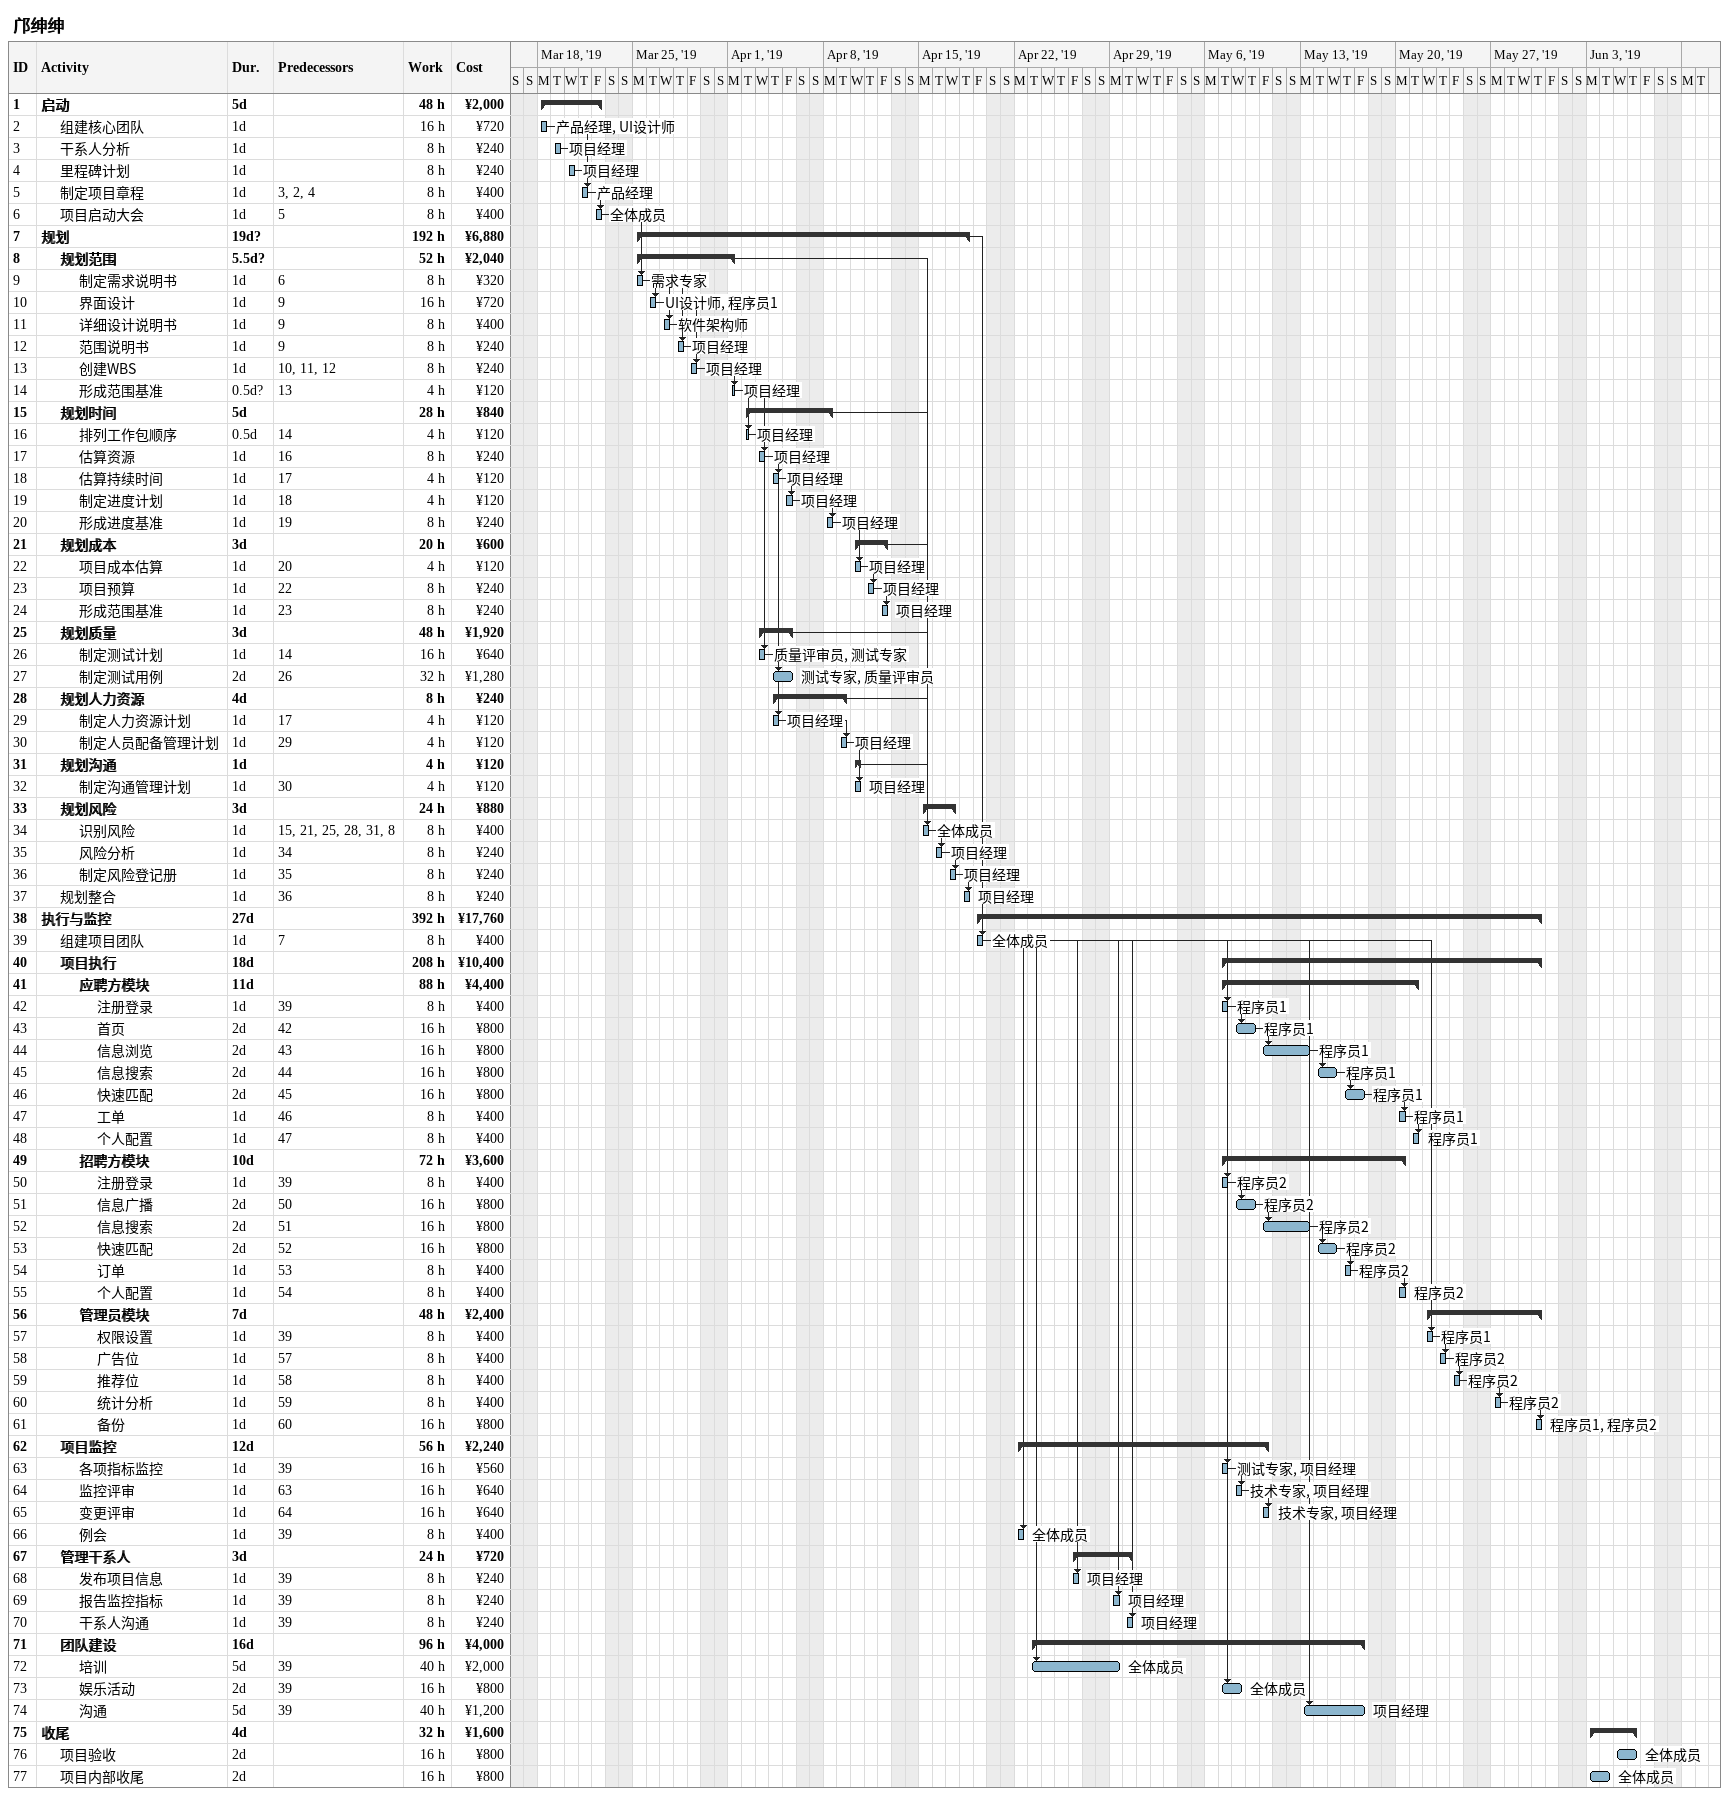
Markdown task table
邝绅绅

| ID | Level | Task | Duration | Start | Finish | Predecessors | Resources | Work (h) | Cost (¥) |
|---|---|---|---|---|---|---|---|---|---|
| 1 | 1 | **启动** | 5d | 2019-03-18 | 2019-03-22 |  |  | 48 | 2000 |
| 2 | 2 | 组建核心团队 | 1d | 2019-03-18 | 2019-03-18 |  | 产品经理, UI设计师 | 16 | 720 |
| 3 | 2 | 干系人分析 | 1d | 2019-03-19 | 2019-03-19 |  | 项目经理 | 8 | 240 |
| 4 | 2 | 里程碑计划 | 1d | 2019-03-20 | 2019-03-20 |  | 项目经理 | 8 | 240 |
| 5 | 2 | 制定项目章程 | 1d | 2019-03-21 | 2019-03-21 | 3, 2, 4 | 产品经理 | 8 | 400 |
| 6 | 2 | 项目启动大会 | 1d | 2019-03-22 | 2019-03-22 | 5 | 全体成员 | 8 | 400 |
| 7 | 1 | **规划** | 19d? | 2019-03-25 | 2019-04-18 |  |  | 192 | 6880 |
| 8 | 2 | **规划范围** | 5.5d? | 2019-03-25 | 2019-04-01 |  |  | 52 | 2040 |
| 9 | 3 | 制定需求说明书 | 1d | 2019-03-25 | 2019-03-25 | 6 | 需求专家 | 8 | 320 |
| 10 | 3 | 界面设计 | 1d | 2019-03-26 | 2019-03-26 | 9 | UI设计师, 程序员1 | 16 | 720 |
| 11 | 3 | 详细设计说明书 | 1d | 2019-03-27 | 2019-03-27 | 9 | 软件架构师 | 8 | 400 |
| 12 | 3 | 范围说明书 | 1d | 2019-03-28 | 2019-03-28 | 9 | 项目经理 | 8 | 240 |
| 13 | 3 | 创建WBS | 1d | 2019-03-29 | 2019-03-29 | 10, 11, 12 | 项目经理 | 8 | 240 |
| 14 | 3 | 形成范围基准 | 0.5d? | 2019-04-01 | 2019-04-01 | 13 | 项目经理 | 4 | 120 |
| 15 | 2 | **规划时间** | 5d | 2019-04-02 | 2019-04-08 |  |  | 28 | 840 |
| 16 | 3 | 排列工作包顺序 | 0.5d | 2019-04-02 | 2019-04-02 | 14 | 项目经理 | 4 | 120 |
| 17 | 3 | 估算资源 | 1d | 2019-04-03 | 2019-04-03 | 16 | 项目经理 | 8 | 240 |
| 18 | 3 | 估算持续时间 | 1d | 2019-04-04 | 2019-04-04 | 17 | 项目经理 | 4 | 120 |
| 19 | 3 | 制定进度计划 | 1d | 2019-04-05 | 2019-04-05 | 18 | 项目经理 | 4 | 120 |
| 20 | 3 | 形成进度基准 | 1d | 2019-04-08 | 2019-04-08 | 19 | 项目经理 | 8 | 240 |
| 21 | 2 | **规划成本** | 3d | 2019-04-10 | 2019-04-12 |  |  | 20 | 600 |
| 22 | 3 | 项目成本估算 | 1d | 2019-04-10 | 2019-04-10 | 20 | 项目经理 | 4 | 120 |
| 23 | 3 | 项目预算 | 1d | 2019-04-11 | 2019-04-11 | 22 | 项目经理 | 8 | 240 |
| 24 | 3 | 形成范围基准 | 1d | 2019-04-12 | 2019-04-12 | 23 | 项目经理 | 8 | 240 |
| 25 | 2 | **规划质量** | 3d | 2019-04-03 | 2019-04-05 |  |  | 48 | 1920 |
| 26 | 3 | 制定测试计划 | 1d | 2019-04-03 | 2019-04-03 | 14 | 质量评审员, 测试专家 | 16 | 640 |
| 27 | 3 | 制定测试用例 | 2d | 2019-04-04 | 2019-04-05 | 26 | 测试专家, 质量评审员 | 32 | 1280 |
| 28 | 2 | **规划人力资源** | 4d | 2019-04-04 | 2019-04-09 |  |  | 8 | 240 |
| 29 | 3 | 制定人力资源计划 | 1d | 2019-04-04 | 2019-04-04 | 17 | 项目经理 | 4 | 120 |
| 30 | 3 | 制定人员配备管理计划 | 1d | 2019-04-09 | 2019-04-09 | 29 | 项目经理 | 4 | 120 |
| 31 | 2 | **规划沟通** | 1d | 2019-04-10 | 2019-04-10 |  |  | 4 | 120 |
| 32 | 3 | 制定沟通管理计划 | 1d | 2019-04-10 | 2019-04-10 | 30 | 项目经理 | 4 | 120 |
| 33 | 2 | **规划风险** | 3d | 2019-04-15 | 2019-04-17 |  |  | 24 | 880 |
| 34 | 3 | 识别风险 | 1d | 2019-04-15 | 2019-04-15 | 15, 21, 25, 28, 31, 8 | 全体成员 | 8 | 400 |
| 35 | 3 | 风险分析 | 1d | 2019-04-16 | 2019-04-16 | 34 | 项目经理 | 8 | 240 |
| 36 | 3 | 制定风险登记册 | 1d | 2019-04-17 | 2019-04-17 | 35 | 项目经理 | 8 | 240 |
| 37 | 2 | 规划整合 | 1d | 2019-04-18 | 2019-04-18 | 36 | 项目经理 | 8 | 240 |
| 38 | 1 | **执行与监控** | 27d | 2019-04-19 | 2019-05-30 |  |  | 392 | 17760 |
| 39 | 2 | 组建项目团队 | 1d | 2019-04-19 | 2019-04-19 | 7 | 全体成员 | 8 | 400 |
| 40 | 2 | **项目执行** | 18d | 2019-05-07 | 2019-05-30 |  |  | 208 | 10400 |
| 41 | 3 | **应聘方模块** | 11d | 2019-05-07 | 2019-05-21 |  |  | 88 | 4400 |
| 42 | 4 | 注册登录 | 1d | 2019-05-07 | 2019-05-07 | 39 | 程序员1 | 8 | 400 |
| 43 | 4 | 首页 | 2d | 2019-05-08 | 2019-05-09 | 42 | 程序员1 | 16 | 800 |
| 44 | 4 | 信息浏览 | 2d | 2019-05-10 | 2019-05-13 | 43 | 程序员1 | 16 | 800 |
| 45 | 4 | 信息搜索 | 2d | 2019-05-14 | 2019-05-15 | 44 | 程序员1 | 16 | 800 |
| 46 | 4 | 快速匹配 | 2d | 2019-05-16 | 2019-05-17 | 45 | 程序员1 | 16 | 800 |
| 47 | 4 | 工单 | 1d | 2019-05-20 | 2019-05-20 | 46 | 程序员1 | 8 | 400 |
| 48 | 4 | 个人配置 | 1d | 2019-05-21 | 2019-05-21 | 47 | 程序员1 | 8 | 400 |
| 49 | 3 | **招聘方模块** | 10d | 2019-05-07 | 2019-05-20 |  |  | 72 | 3600 |
| 50 | 4 | 注册登录 | 1d | 2019-05-07 | 2019-05-07 | 39 | 程序员2 | 8 | 400 |
| 51 | 4 | 信息广播 | 2d | 2019-05-08 | 2019-05-09 | 50 | 程序员2 | 16 | 800 |
| 52 | 4 | 信息搜索 | 2d | 2019-05-10 | 2019-05-13 | 51 | 程序员2 | 16 | 800 |
| 53 | 4 | 快速匹配 | 2d | 2019-05-14 | 2019-05-15 | 52 | 程序员2 | 16 | 800 |
| 54 | 4 | 订单 | 1d | 2019-05-16 | 2019-05-16 | 53 | 程序员2 | 8 | 400 |
| 55 | 4 | 个人配置 | 1d | 2019-05-20 | 2019-05-20 | 54 | 程序员2 | 8 | 400 |
| 56 | 3 | **管理员模块** | 7d | 2019-05-22 | 2019-05-30 |  |  | 48 | 2400 |
| 57 | 4 | 权限设置 | 1d | 2019-05-22 | 2019-05-22 | 39 | 程序员1 | 8 | 400 |
| 58 | 4 | 广告位 | 1d | 2019-05-23 | 2019-05-23 | 57 | 程序员2 | 8 | 400 |
| 59 | 4 | 推荐位 | 1d | 2019-05-24 | 2019-05-24 | 58 | 程序员2 | 8 | 400 |
| 60 | 4 | 统计分析 | 1d | 2019-05-27 | 2019-05-27 | 59 | 程序员2 | 8 | 400 |
| 61 | 4 | 备份 | 1d | 2019-05-30 | 2019-05-30 | 60 | 程序员1, 程序员2 | 16 | 800 |
| 62 | 2 | **项目监控** | 12d | 2019-04-22 | 2019-05-10 |  |  | 56 | 2240 |
| 63 | 3 | 各项指标监控 | 1d | 2019-05-07 | 2019-05-07 | 39 | 测试专家, 项目经理 | 16 | 560 |
| 64 | 3 | 监控评审 | 1d | 2019-05-08 | 2019-05-08 | 63 | 技术专家, 项目经理 | 16 | 640 |
| 65 | 3 | 变更评审 | 1d | 2019-05-10 | 2019-05-10 | 64 | 技术专家, 项目经理 | 16 | 640 |
| 66 | 3 | 例会 | 1d | 2019-04-22 | 2019-04-22 | 39 | 全体成员 | 8 | 400 |
| 67 | 2 | **管理干系人** | 3d | 2019-04-26 | 2019-04-30 |  |  | 24 | 720 |
| 68 | 3 | 发布项目信息 | 1d | 2019-04-26 | 2019-04-26 | 39 | 项目经理 | 8 | 240 |
| 69 | 3 | 报告监控指标 | 1d | 2019-04-29 | 2019-04-29 | 39 | 项目经理 | 8 | 240 |
| 70 | 3 | 干系人沟通 | 1d | 2019-04-30 | 2019-04-30 | 39 | 项目经理 | 8 | 240 |
| 71 | 2 | **团队建设** | 16d | 2019-04-23 | 2019-05-17 |  |  | 96 | 4000 |
| 72 | 3 | 培训 | 5d | 2019-04-23 | 2019-04-29 | 39 | 全体成员 | 40 | 2000 |
| 73 | 3 | 娱乐活动 | 2d | 2019-05-07 | 2019-05-08 | 39 | 全体成员 | 16 | 800 |
| 74 | 3 | 沟通 | 5d | 2019-05-13 | 2019-05-17 | 39 | 项目经理 | 40 | 1200 |
| 75 | 1 | **收尾** | 4d | 2019-06-03 | 2019-06-06 |  |  | 32 | 1600 |
| 76 | 2 | 项目验收 | 2d | 2019-06-05 | 2019-06-06 |  | 全体成员 | 16 | 800 |
| 77 | 2 | 项目内部收尾 | 2d | 2019-06-03 | 2019-06-04 |  | 全体成员 | 16 | 800 |
